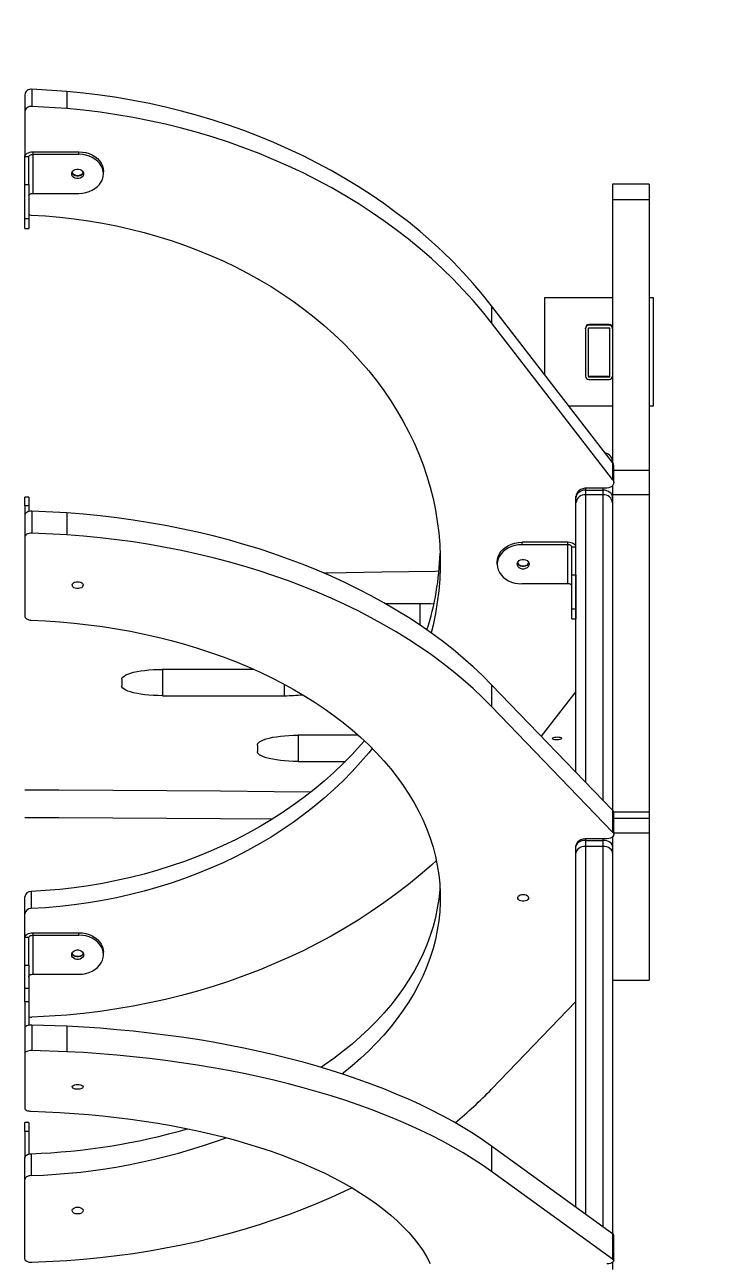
# Model space of a CAD drawing. Header units: millimetres. Extents: x -6006 to 5875, y -6399 to 6717.
# Drawn here: x -1029 to -510, y 1773 to 2685 of the extents above; entities that cross this region are included whole.
import ezdxf

# ---------------------------------------------------------------- set-up
doc = ezdxf.new("R2010")
doc.units = ezdxf.units.MM
for name, color, linetype in [('DIKOM_ОБЪЕКТ', 7, 'Continuous'), ('DIKOM_РАЗМЕР_ЗОНА', 7, 'Continuous'), ('DIKOM_РАЗМЕР_ОБЪЕКТА', 7, 'Continuous')]:
    doc.layers.add(name, color=color, linetype=linetype)
doc.styles.add('style1', font='arial.ttf', dxfattribs={"width": 0.8})
doc.dimstyles.new('1-50', dxfattribs={"dimtxt": 300, "dimasz": 200, "dimexe": 100, "dimexo": 0, "dimgap": 100, "dimtad": 0, "dimdec": 0, "dimtxsty": 'style1', "dimcen": 0, "dimclrd": 7, "dimclre": 7, "dimadec": 1, "dimazin": 2, "dimtfac": 1, "dimtdec": 0, "dimtmove": 1, "dimatfit": 3, "dimfxl": 0, "dimlwd": 25, "dimlwe": 18, "dimarcsym": 0})

# ---------------------------------------------------------------- blocks, each defined once
blk = doc.blocks.new('*D15')
at = {"layer": 'Defpoints', "color": 0, "transparency": 16777216}
for p in [(-4354.46, 4593.05), (3409.28, 4593.05), (-1328.61, -3571.89)]:
    blk.add_point(p, dxfattribs=at)
at = {"layer": 'DIKOM_РАЗМЕР_ОБЪЕКТА', "color": 7, "lineweight": 18, "transparency": 16777216}
for p, q in [((3409.28, 4593.05), (-4454.46, 4593.05)), ((-1328.61, -3571.89), (-4454.46, -3571.89))]:
    blk.add_line(p, q, dxfattribs=at)
at = {"layer": 'DIKOM_РАЗМЕР_ОБЪЕКТА', "color": 7, "lineweight": 25, "transparency": 16777216}
for p, q in [((-4354.46, 4393.05), (-4354.46, 968.7)), ((-4354.46, -3371.89), (-4354.46, 52.46))]:
    blk.add_line(p, q, dxfattribs=at)
at = {"layer": 'DIKOM_РАЗМЕР_ОБЪЕКТА', "color": 7, "transparency": 16777216}
for points in [[(-4387.8, 4393.05), (-4321.13, 4393.05), (-4354.46, 4593.05)], [(-4387.8, -3371.89), (-4321.13, -3371.89), (-4354.46, -3571.89)]]:
    blk.add_solid(points, dxfattribs=at)
at = {"layer": 'DIKOM_РАЗМЕР_ОБЪЕКТА', "color": 0, "transparency": 16777216, "insert": (-4354.46, 510.58), "char_height": 300, "attachment_point": 5, "rotation": 90, "style": 'style1'}
blk.add_mtext('8150', dxfattribs=at)
blk = doc.blocks.new('*D16')
at = {"layer": 'Defpoints', "color": 0, "transparency": 16777216}
for p in [(3934.59, 4272.92), (-3710.11, -290.96), (3934.59, -4791.62)]:
    blk.add_point(p, dxfattribs=at)
at = {"layer": 'DIKOM_РАЗМЕР_ОБЪЕКТА', "color": 7, "lineweight": 18, "transparency": 16777216}
for p, q in [((3934.59, 4272.92), (3934.59, -4891.62)), ((-3710.11, -290.96), (-3710.11, -4891.62))]:
    blk.add_line(p, q, dxfattribs=at)
at = {"layer": 'DIKOM_РАЗМЕР_ОБЪЕКТА', "color": 7, "lineweight": 25, "transparency": 16777216}
for p, q in [((-3510.11, -4791.62), (-1432.64, -4791.62)), ((3734.59, -4791.62), (-518.7, -4791.62))]:
    blk.add_line(p, q, dxfattribs=at)
at = {"layer": 'DIKOM_РАЗМЕР_ОБЪЕКТА', "color": 7, "transparency": 16777216}
for points in [[(-3510.11, -4758.29), (-3510.11, -4824.96), (-3710.11, -4791.62)], [(3734.59, -4758.29), (3734.59, -4824.96), (3934.59, -4791.62)]]:
    blk.add_solid(points, dxfattribs=at)
at = {"layer": 'DIKOM_РАЗМЕР_ОБЪЕКТА', "color": 0, "transparency": 16777216, "insert": (-975.67, -4791.62), "char_height": 300, "attachment_point": 5, "style": 'style1'}
blk.add_mtext('7650', dxfattribs=at)
blk = doc.blocks.new('*D14')
at = {"layer": 'Defpoints', "color": 0, "transparency": 16777216}
for p in [(3463.26, 6716.57), (-5809.49, -5571.89), (-1350.38, -5571.89)]:
    blk.add_point(p, dxfattribs=at)
at = {"layer": 'DIKOM_РАЗМЕР_ЗОНА', "color": 7, "lineweight": 18, "transparency": 16777216}
for p, q in [((3463.26, 6716.57), (-5909.49, 6716.57)), ((-1350.38, -5571.89), (-5909.49, -5571.89))]:
    blk.add_line(p, q, dxfattribs=at)
at = {"layer": 'DIKOM_РАЗМЕР_ЗОНА', "color": 7, "lineweight": 25, "transparency": 16777216}
for p, q in [((-5809.49, 6516.57), (-5809.49, 1149.14)), ((-5809.49, -5371.89), (-5809.49, 69.36))]:
    blk.add_line(p, q, dxfattribs=at)
at = {"layer": 'DIKOM_РАЗМЕР_ЗОНА', "color": 7, "transparency": 16777216}
for points in [[(-5842.83, 6516.57), (-5776.16, 6516.57), (-5809.49, 6716.57)], [(-5842.83, -5371.89), (-5776.16, -5371.89), (-5809.49, -5571.89)]]:
    blk.add_solid(points, dxfattribs=at)
at = {"layer": 'DIKOM_РАЗМЕР_ЗОНА', "color": 0, "transparency": 16777216, "insert": (-5809.49, 609.25), "char_height": 300, "attachment_point": 5, "rotation": 90, "style": 'style1'}
blk.add_mtext('12300', dxfattribs=at)
blk = doc.blocks.new('*D13')
at = {"layer": 'Defpoints', "color": 0, "transparency": 16777216}
for p in [(5874.9, 4901.57), (-5210.11, -1293.83), (5874.9, -6202.3)]:
    blk.add_point(p, dxfattribs=at)
at = {"layer": 'DIKOM_РАЗМЕР_ЗОНА', "color": 7, "lineweight": 18, "transparency": 16777216}
for p, q in [((5874.9, 4901.57), (5874.9, -6302.3)), ((-5210.11, -1293.83), (-5210.11, -6302.3))]:
    blk.add_line(p, q, dxfattribs=at)
at = {"layer": 'DIKOM_РАЗМЕР_ЗОНА', "color": 7, "lineweight": 25, "transparency": 16777216}
for p, q in [((-5010.11, -6202.3), (160.46, -6202.3)), ((5674.9, -6202.3), (1240.24, -6202.3))]:
    blk.add_line(p, q, dxfattribs=at)
at = {"layer": 'DIKOM_РАЗМЕР_ЗОНА', "color": 7, "transparency": 16777216}
for points in [[(-5010.11, -6168.97), (-5010.11, -6235.64), (-5210.11, -6202.3)], [(5674.9, -6168.97), (5674.9, -6235.64), (5874.9, -6202.3)]]:
    blk.add_solid(points, dxfattribs=at)
at = {"layer": 'DIKOM_РАЗМЕР_ЗОНА', "color": 0, "transparency": 16777216, "insert": (700.35, -6202.3), "char_height": 300, "attachment_point": 5, "style": 'style1'}
blk.add_mtext('11100', dxfattribs=at)

msp = doc.modelspace()

# ---------------------------------------------------------------- linework, layer by layer
at = {"layer": 'DIKOM_ОБЪЕКТ', "color": 7, "linetype": 'Continuous', "lineweight": 15}
for p, q in [((-1028.85, 2633.74), (-1028.85, 2621.14)), ((-1023.62, 2637.74), (-1023.62, 2625.13)), ((-997.7, 2636.17), (-1023.62, 2637.74)), ((-997.7, 2636.17), (-997.7, 2623.57)), ((-1028.85, 2621.14), (-1028.85, 2588.04)), ((-997.7, 2623.57), (-1023.62, 2625.13)), ((-1025.85, 2588.04), (-1028.85, 2588.04)), ((-1028.85, 2567.64), (-1028.85, 2588.04)), ((-1025.85, 2567.64), (-1025.85, 2588.04)), ((-1022.85, 2591.64), (-1022.85, 2589.84)), ((-1022.85, 2591.64), (-988.85, 2591.64)), ((-1022.85, 2589.84), (-1022.85, 2561.04)), ((-1022.85, 2589.84), (-988.85, 2589.84)), ((-988.85, 2589.84), (-988.85, 2591.64)), ((-970.85, 2575.44), (-970.85, 2577.24)), ((-1028.85, 2567.64), (-1025.85, 2567.64)), ((-1028.85, 2542.44), (-1028.85, 2567.64)), ((-1025.85, 2567.64), (-1025.85, 2542.44)), ((-568.37, 2567.76), (-595.37, 2567.76)), ((-595.37, 2567.76), (-595.37, 2556.28)), ((-568.37, 2567.76), (-568.37, 2556.28)), ((-1022.85, 2561.04), (-988.85, 2561.04)), ((-568.37, 2556.28), (-595.37, 2556.28)), ((-595.37, 2556.28), (-595.37, 2362.64)), ((-568.37, 2556.28), (-568.37, 2356.69)), ((-1028.85, 2542.44), (-1025.85, 2542.44)), ((-1028.85, 2535.24), (-1028.85, 2542.44)), ((-1025.85, 2542.44), (-1025.85, 2535.24)), ((-1028.85, 2535.24), (-1025.85, 2535.24)), ((-645.37, 2484.31), (-595.37, 2484.31)), ((-645.37, 2427.34), (-645.37, 2484.31)), ((-645.37, 2484.31), (-595.37, 2484.31)), ((-645.37, 2484.31), (-645.37, 2484.31)), ((-568.37, 2484.31), (-565.37, 2484.31)), ((-568.37, 2484.31), (-565.37, 2484.31)), ((-565.37, 2484.31), (-565.37, 2404.31)), ((-565.37, 2484.31), (-565.37, 2484.31)), ((-684.62, 2478.14), (-684.62, 2465.54)), ((-595.38, 2362.66), (-684.62, 2478.14)), ((-595.38, 2350.06), (-684.62, 2465.54)), ((-615.37, 2461.31), (-615.37, 2461.81)), ((-615.37, 2461.31), (-615.37, 2426.31)), ((-613.37, 2461.31), (-613.37, 2426.31)), ((-612.87, 2463.81), (-612.87, 2464.31)), ((-597.87, 2464.31), (-612.87, 2464.31)), ((-597.87, 2463.81), (-612.87, 2463.81)), ((-597.87, 2461.81), (-612.87, 2461.81)), ((-597.87, 2463.81), (-597.87, 2464.31)), ((-597.37, 2426.31), (-597.37, 2461.31)), ((-612.87, 2425.81), (-612.87, 2426.31)), ((-612.87, 2426.31), (-597.87, 2426.31)), ((-612.87, 2425.81), (-597.87, 2425.81)), ((-612.87, 2423.81), (-597.87, 2423.81)), ((-597.87, 2425.81), (-597.87, 2426.31)), ((-595.37, 2404.31), (-627.57, 2404.31)), ((-565.37, 2404.31), (-568.37, 2404.31)), ((-595.38, 2362.66), (-595.38, 2350.06)), ((-594.58, 2347.88), (-594.58, 2360.48)), ((-568.37, 2356.69), (-594.58, 2356.69)), ((-568.37, 2356.69), (-568.37, 2338.92)), ((-1025.85, 2337.12), (-1028.85, 2337.12)), ((-1028.85, 2330.66), (-1028.85, 2337.12)), ((-1025.85, 2337.12), (-1025.85, 2330.66)), ((-622.37, 2336.7), (-622.37, 2337.56)), ((-622.37, 2300.29), (-622.37, 2337.49)), ((-615.37, 2343.83), (-615.37, 2342.3)), ((-615.37, 2342.3), (-615.37, 2338.92)), ((-615.37, 2342.3), (-602.37, 2342.3)), ((-602.37, 2338.92), (-615.37, 2338.92)), ((-615.37, 2338.92), (-615.37, 2127.17)), ((-599.58, 2343.88), (-614.37, 2343.88)), ((-602.37, 2342.3), (-602.37, 2343.88)), ((-602.37, 2338.92), (-602.37, 2342.3)), ((-602.37, 2113.7), (-602.37, 2338.92)), ((-595.37, 2345.73), (-595.37, 2338.92)), ((-568.37, 2338.92), (-595.37, 2338.92)), ((-595.37, 2338.92), (-595.37, 2106.44)), ((-568.37, 2338.92), (-568.37, 2104.89)), ((-1025.85, 2330.66), (-1028.85, 2330.66)), ((-1028.85, 2330.66), (-1028.85, 2323.57)), ((-1025.85, 2330.66), (-1025.85, 2326.51)), ((-622.37, 2333.03), (-622.37, 2336.7)), ((-622.37, 2134.42), (-622.37, 2333.03)), ((-1028.85, 2323.57), (-1028.85, 2307.45)), ((-1023.62, 2326.77), (-1023.62, 2310.65)), ((-997.7, 2325.52), (-1023.62, 2326.77)), ((-997.7, 2325.52), (-997.7, 2309.39)), ((-997.7, 2309.39), (-1023.62, 2310.65)), ((-1028.85, 2307.45), (-1028.85, 2249.71)), ((-662.37, 2303.89), (-662.37, 2302.09)), ((-628.37, 2303.89), (-662.37, 2303.89)), ((-628.37, 2302.09), (-662.37, 2302.09)), ((-628.37, 2302.09), (-628.37, 2303.89)), ((-628.37, 2273.29), (-628.37, 2302.09)), ((-622.37, 2300.29), (-625.37, 2300.29)), ((-625.37, 2279.88), (-625.37, 2300.29)), ((-622.37, 2279.88), (-622.37, 2300.29)), ((-680.37, 2287.69), (-680.37, 2289.49)), ((-628.37, 2273.29), (-662.37, 2273.29)), ((-625.37, 2254.68), (-625.37, 2279.88)), ((-625.37, 2279.88), (-622.37, 2279.88)), ((-622.37, 2279.88), (-622.37, 2254.68)), ((-737.32, 2258.65), (-762.88, 2258.65)), ((-737.32, 2242.78), (-737.32, 2258.65)), ((-622.37, 2254.68), (-625.37, 2254.68)), ((-625.37, 2247.48), (-625.37, 2254.68)), ((-622.37, 2254.68), (-622.37, 2247.48)), ((-625.37, 2247.48), (-622.37, 2247.48)), ((-622.37, 2241.49), (-622.37, 2247.48)), ((-859.87, 2210.19), (-927.32, 2210.19)), ((-927.32, 2210.19), (-927.32, 2190.81)), ((-957.32, 2202.92), (-957.32, 2198.08)), ((-927.32, 2190.81), (-837.32, 2190.81)), ((-837.32, 2190.81), (-837.32, 2199.18)), ((-684.62, 2198.95), (-684.62, 2182.83)), ((-595.38, 2106.46), (-684.62, 2198.95)), ((-622.37, 2194), (-647.93, 2160.92)), ((-595.38, 2090.34), (-684.62, 2182.83)), ((-857.32, 2154.47), (-857.32, 2149.62)), ((-782.9, 2161.73), (-827.32, 2161.73)), ((-827.32, 2161.73), (-827.32, 2142.35)), ((-827.32, 2142.35), (-792.41, 2142.35)), ((-595.38, 2106.46), (-595.38, 2090.34)), ((-568.37, 2104.89), (-594.58, 2104.89)), ((-594.58, 2088.59), (-594.58, 2104.71)), ((-568.37, 2100.21), (-594.58, 2100.21)), ((-568.37, 2104.89), (-568.37, 2100.21)), ((-568.37, 2100.21), (-568.37, 2089.55)), ((-615.37, 2085.35), (-615.37, 2084.13)), ((-615.37, 2084.13), (-615.37, 2079.72)), ((-615.37, 2084.13), (-602.37, 2084.13)), ((-599.58, 2085.39), (-614.37, 2085.39)), ((-602.37, 2084.13), (-602.37, 2085.39)), ((-602.37, 2079.72), (-602.37, 2084.13)), ((-595.37, 2086.86), (-595.37, 1981.27)), ((-568.37, 2089.55), (-594.58, 2089.55)), ((-568.37, 2089.55), (-568.37, 1981.27)), ((-622.37, 2079.64), (-622.37, 2080.32)), ((-622.37, 2003.38), (-622.37, 2080.26)), ((-622.37, 2074.85), (-622.37, 2079.64)), ((-622.37, 1813.82), (-622.37, 2074.85)), ((-602.37, 2079.72), (-615.37, 2079.72)), ((-615.37, 2079.72), (-615.37, 1808.76)), ((-602.37, 1799.36), (-602.37, 2079.72)), ((-595.37, 2074.85), (-595.37, 1794.29)), ((-1024.13, 2046.52), (-1024.13, 2033.92)), ((-1028.85, 2029.93), (-1028.85, 2042.53)), ((-1028.85, 2012.53), (-1028.85, 2029.93)), ((-1025.85, 2012.53), (-1028.85, 2012.53)), ((-1028.85, 1992.13), (-1028.85, 2012.53)), ((-1025.85, 1992.13), (-1025.85, 2012.53)), ((-1022.85, 2016.13), (-1022.85, 2014.33)), ((-1022.85, 2016.13), (-988.85, 2016.13)), ((-1022.85, 2014.33), (-1022.85, 1985.53)), ((-1022.85, 2014.33), (-988.85, 2014.33)), ((-988.85, 2014.33), (-988.85, 2016.13)), ((-970.85, 1999.93), (-970.85, 2001.73)), ((-1028.85, 1992.13), (-1025.85, 1992.13)), ((-1028.85, 1975.08), (-1028.85, 1992.13)), ((-1025.85, 1992.13), (-1025.85, 1975.08)), ((-1022.85, 1985.53), (-988.85, 1985.53)), ((-595.37, 1981.27), (-568.37, 1981.27)), ((-1025.85, 1975.08), (-1028.85, 1975.08)), ((-1028.85, 1965.13), (-1028.85, 1975.08)), ((-1025.85, 1975.08), (-1025.85, 1965.13)), ((-1025.85, 1965.13), (-1028.85, 1965.13)), ((-1028.85, 1965.13), (-1028.85, 1945.84)), ((-1025.85, 1965.13), (-1025.85, 1947.89)), ((-622.37, 1965.34), (-684.62, 1900.81)), ((-997.7, 1955.41), (-1023.62, 1953.84)), ((-1028.85, 1945.84), (-1028.85, 1927.06)), ((-1023.62, 1948.07), (-1023.62, 1929.29)), ((-997.7, 1947.2), (-1023.62, 1948.07)), ((-997.7, 1947.2), (-997.7, 1928.41)), ((-1028.85, 1927.06), (-1028.85, 1886.76)), ((-997.7, 1928.41), (-1023.62, 1929.29)), ((-1025.85, 1876.19), (-1028.85, 1876.19)), ((-1028.85, 1869.72), (-1028.85, 1876.19)), ((-1025.85, 1876.19), (-1025.85, 1869.72)), ((-1025.85, 1869.72), (-1028.85, 1869.72)), ((-1028.85, 1869.72), (-1028.85, 1850.06)), ((-1025.85, 1869.72), (-1025.85, 1852.99)), ((-1024.13, 1853.25), (-1024.13, 1837.13)), ((-684.62, 1858.86), (-684.62, 1840.08)), ((-595.38, 1794.31), (-684.62, 1858.86)), ((-1028.85, 1833.93), (-1028.85, 1850.06)), ((-595.38, 1775.52), (-684.62, 1840.08)), ((-1028.85, 1776.19), (-1028.85, 1833.93)), ((-622.37, 1814.22), (-622.92, 1814.22)), ((-622.37, 1814.22), (-622.37, 1813.82)), ((-595.38, 1794.31), (-595.38, 1775.52)), ((-594.58, 1774.3), (-594.58, 1793.09)), ((-997.7, 1774.25), (-1023.62, 1772.99)), ((-595.37, 1773.1), (-595.37, 1768))]:
    msp.add_line(p, q, dxfattribs=at)
at = {"layer": 'DIKOM_ОБЪЕКТ', "color": 7, "linetype": 'Continuous', "lineweight": 15, "flags": 128}
for points in [[(-684.62, 2478.14), (-691.28, 2486.48), (-698.24, 2494.65), (-705.49, 2502.66), (-713.04, 2510.49), (-720.86, 2518.14), (-728.97, 2525.61), (-737.34, 2532.88), (-745.98, 2539.96), (-754.87, 2546.83), (-764.01, 2553.48), (-773.39, 2559.93), (-783, 2566.14), (-792.84, 2572.13), (-802.89, 2577.89), (-813.14, 2583.41), (-823.6, 2588.69), (-834.24, 2593.72), (-845.06, 2598.5), (-856.06, 2603.02), (-867.21, 2607.28), (-878.52, 2611.28), (-889.96, 2615.01), (-901.54, 2618.48), (-913.24, 2621.67), (-925.05, 2624.58), (-936.97, 2627.22), (-948.97, 2629.58), (-961.06, 2631.65), (-973.21, 2633.44), (-985.43, 2634.95), (-997.7, 2636.17)], [(-684.62, 2465.54), (-691.28, 2473.87), (-698.24, 2482.05), (-705.49, 2490.06), (-713.04, 2497.89), (-720.86, 2505.54), (-728.97, 2513.01), (-737.34, 2520.28), (-745.98, 2527.36), (-754.87, 2534.23), (-764.01, 2540.88), (-773.39, 2547.32), (-783, 2553.54), (-792.84, 2559.53), (-802.89, 2565.29), (-813.14, 2570.81), (-823.6, 2576.09), (-834.24, 2581.12), (-845.06, 2585.89), (-856.06, 2590.42), (-867.21, 2594.68), (-878.52, 2598.68), (-889.96, 2602.41), (-901.54, 2605.88), (-913.24, 2609.07), (-925.05, 2611.98), (-936.97, 2614.62), (-948.97, 2616.98), (-961.06, 2619.05), (-973.21, 2620.84), (-985.43, 2622.35), (-997.7, 2623.57)], [(-1028.85, 2588.04), (-1028.73, 2588.74), (-1028.39, 2589.42), (-1027.83, 2590.04), (-1027.09, 2590.58), (-1026.18, 2591.03), (-1025.14, 2591.37), (-1024.02, 2591.57), (-1022.85, 2591.64)], [(-1025.85, 2588.04), (-1025.79, 2588.39), (-1025.62, 2588.73), (-1025.34, 2589.04), (-1024.97, 2589.31), (-1024.51, 2589.54), (-1023.99, 2589.7), (-1023.43, 2589.8), (-1022.85, 2589.84)], [(-988.85, 2591.64), (-986.28, 2591.49), (-983.77, 2591.06), (-981.37, 2590.34), (-979.11, 2589.35), (-977.06, 2588.12), (-975.24, 2586.67), (-973.7, 2585.02), (-972.47, 2583.22), (-971.57, 2581.3), (-971.03, 2579.29), (-970.85, 2577.24)], [(-970.85, 2575.44), (-971.03, 2577.49), (-971.57, 2579.5), (-972.47, 2581.42), (-973.7, 2583.22), (-975.24, 2584.87), (-977.06, 2586.32), (-979.11, 2587.55), (-981.37, 2588.54), (-983.77, 2589.26), (-986.28, 2589.69), (-988.85, 2589.84)], [(-994.25, 2575.44), (-994.07, 2576.43), (-993.55, 2577.34), (-992.73, 2578.1), (-991.67, 2578.64), (-990.47, 2578.92), (-989.22, 2578.92), (-988.02, 2578.64), (-986.96, 2578.1), (-986.14, 2577.34), (-985.62, 2576.43), (-985.45, 2575.44), (-985.62, 2574.45), (-986.14, 2573.54), (-986.96, 2572.78), (-988.02, 2572.24), (-989.22, 2571.96), (-990.47, 2571.96), (-991.67, 2572.24), (-992.73, 2572.78), (-993.55, 2573.54), (-994.07, 2574.45), (-994.25, 2575.44)], [(-985.59, 2576.34), (-985.62, 2576.25), (-986.14, 2575.34), (-986.96, 2574.58), (-988.02, 2574.04), (-989.22, 2573.76), (-990.47, 2573.76), (-991.67, 2574.04), (-992.73, 2574.58), (-993.55, 2575.34), (-994.07, 2576.25), (-994.1, 2576.34)], [(-985.86, 2576.94), (-985.95, 2576.53), (-986.38, 2575.64), (-987.12, 2574.89), (-988.11, 2574.36), (-989.25, 2574.08), (-990.44, 2574.08), (-991.58, 2574.36), (-992.57, 2574.89), (-993.31, 2575.64), (-993.74, 2576.53), (-993.83, 2576.94)], [(-988.85, 2561.04), (-986.28, 2561.19), (-983.77, 2561.62), (-981.37, 2562.34), (-979.11, 2563.33), (-977.06, 2564.56), (-975.24, 2566.01), (-973.7, 2567.66), (-972.47, 2569.46), (-971.57, 2571.38), (-971.03, 2573.39), (-970.85, 2575.44)], [(-1025.85, 2559.24), (-1025.79, 2559.59), (-1025.62, 2559.93), (-1025.34, 2560.24), (-1024.97, 2560.51), (-1024.51, 2560.74), (-1023.99, 2560.9), (-1023.43, 2561.01), (-1022.85, 2561.04)], [(-1025.85, 2545.38), (-1025.07, 2545.17), (-1024.13, 2545.05)], [(-1024.13, 2545.05), (-1013.52, 2544.42), (-1002.93, 2543.51), (-992.4, 2542.32), (-981.91, 2540.85), (-971.5, 2539.1), (-961.16, 2537.07), (-950.91, 2534.77), (-940.76, 2532.2), (-930.73, 2529.36), (-920.82, 2526.26), (-911.04, 2522.89), (-901.41, 2519.26), (-891.94, 2515.38), (-882.63, 2511.25), (-873.5, 2506.88), (-864.55, 2502.26), (-855.81, 2497.41), (-847.26, 2492.33), (-838.94, 2487.03), (-830.84, 2481.5), (-822.97, 2475.77), (-815.35, 2469.82), (-807.98, 2463.68), (-800.87, 2457.35), (-794.02, 2450.83), (-787.45, 2444.13), (-781.16, 2437.26), (-775.17, 2430.22), (-769.46, 2423.04), (-764.06, 2415.7), (-758.97, 2408.22), (-754.19, 2400.61), (-749.73, 2392.88), (-745.59, 2385.04), (-741.78, 2377.09), (-738.31, 2369.04), (-735.17, 2360.9), (-732.37, 2352.69), (-729.91, 2344.4), (-727.8, 2336.06), (-726.04, 2327.66), (-724.63, 2319.22), (-723.57, 2310.75), (-722.86, 2302.25), (-722.51, 2293.74), (-722.51, 2285.23), (-722.86, 2276.72), (-723.57, 2268.22), (-724.63, 2259.75), (-726.04, 2251.31), (-727.8, 2242.92), (-729.22, 2237.15)], [(-595.38, 2350.06), (-594.81, 2349.1), (-594.58, 2348.04), (-594.71, 2346.98), (-595.18, 2345.98), (-595.97, 2345.11), (-597.02, 2344.45), (-598.25, 2344.03), (-599.58, 2343.88)], [(-614.37, 2343.88), (-615.93, 2343.76), (-617.43, 2343.4), (-618.81, 2342.81), (-620.02, 2342.01), (-621.02, 2341.04), (-621.76, 2339.93), (-622.21, 2338.73), (-622.37, 2337.49)], [(-615.37, 2342.3), (-616.73, 2342.19), (-618.04, 2341.87), (-619.25, 2341.36), (-620.31, 2340.66), (-621.19, 2339.81), (-621.83, 2338.84), (-622.23, 2337.79), (-622.37, 2336.7)], [(-595.37, 2336.7), (-595.5, 2337.79), (-595.9, 2338.84), (-596.54, 2339.81), (-597.42, 2340.66), (-598.48, 2341.36), (-599.69, 2341.87), (-601, 2342.19), (-602.37, 2342.3)], [(-1023.62, 2326.77), (-1024.63, 2326.74), (-1025.6, 2326.57), (-1026.51, 2326.28), (-1027.3, 2325.89), (-1027.96, 2325.4), (-1028.44, 2324.83), (-1028.74, 2324.21), (-1028.85, 2323.57)], [(-684.62, 2198.95), (-691.28, 2205.62), (-698.24, 2212.17), (-705.49, 2218.58), (-713.04, 2224.86), (-720.86, 2230.99), (-728.97, 2236.97), (-737.34, 2242.79), (-745.98, 2248.46), (-754.87, 2253.96), (-764.01, 2259.29), (-773.39, 2264.45), (-783, 2269.43), (-792.84, 2274.23), (-802.89, 2278.84), (-813.14, 2283.26), (-823.6, 2287.49), (-834.24, 2291.52), (-845.06, 2295.34), (-856.06, 2298.97), (-867.21, 2302.38), (-878.52, 2305.58), (-889.96, 2308.57), (-901.54, 2311.35), (-913.24, 2313.9), (-925.05, 2316.24), (-936.97, 2318.35), (-948.97, 2320.24), (-961.06, 2321.9), (-973.21, 2323.34), (-985.43, 2324.54), (-997.7, 2325.52)], [(-1023.62, 2310.65), (-1024.63, 2310.61), (-1025.6, 2310.45), (-1026.51, 2310.16), (-1027.3, 2309.76), (-1027.96, 2309.27), (-1028.44, 2308.71), (-1028.74, 2308.09), (-1028.85, 2307.45)], [(-684.62, 2182.83), (-691.28, 2189.5), (-698.24, 2196.05), (-705.49, 2202.46), (-713.04, 2208.73), (-720.86, 2214.86), (-728.97, 2220.84), (-737.34, 2226.67), (-745.98, 2232.34), (-754.87, 2237.84), (-764.01, 2243.17), (-773.39, 2248.33), (-783, 2253.31), (-792.84, 2258.11), (-802.89, 2262.72), (-813.14, 2267.14), (-823.6, 2271.36), (-834.24, 2275.39), (-845.06, 2279.22), (-856.06, 2282.84), (-867.21, 2286.26), (-878.52, 2289.46), (-889.96, 2292.45), (-901.54, 2295.22), (-913.24, 2297.78), (-925.05, 2300.12), (-936.97, 2302.23), (-948.97, 2304.12), (-961.06, 2305.78), (-973.21, 2307.21), (-985.43, 2308.42), (-997.7, 2309.39)], [(-680.37, 2289.49), (-680.18, 2291.54), (-679.64, 2293.54), (-678.74, 2295.47), (-677.51, 2297.27), (-675.97, 2298.92), (-674.15, 2300.37), (-672.1, 2301.6), (-669.84, 2302.59), (-667.44, 2303.3), (-664.93, 2303.74), (-662.37, 2303.89)], [(-662.37, 2302.09), (-664.93, 2301.94), (-667.44, 2301.5), (-669.84, 2300.78), (-672.1, 2299.8), (-674.15, 2298.57), (-675.97, 2297.12), (-677.51, 2295.47), (-678.74, 2293.67), (-679.64, 2291.74), (-680.18, 2289.74), (-680.37, 2287.69)], [(-622.37, 2300.29), (-622.48, 2300.99), (-622.82, 2301.66), (-623.38, 2302.29), (-624.12, 2302.83), (-625.03, 2303.28), (-626.07, 2303.61), (-627.2, 2303.82), (-628.37, 2303.89)], [(-625.37, 2300.29), (-625.42, 2300.64), (-625.59, 2300.97), (-625.87, 2301.29), (-626.24, 2301.56), (-626.7, 2301.78), (-627.22, 2301.95), (-627.78, 2302.05), (-628.37, 2302.09)], [(-656.97, 2287.69), (-657.14, 2286.7), (-657.66, 2285.78), (-658.48, 2285.03), (-659.54, 2284.49), (-660.74, 2284.2), (-661.99, 2284.2), (-663.19, 2284.49), (-664.25, 2285.03), (-665.07, 2285.78), (-665.59, 2286.7), (-665.77, 2287.69), (-665.59, 2288.68), (-665.07, 2289.59), (-664.25, 2290.35), (-663.19, 2290.89), (-661.99, 2291.17), (-660.74, 2291.17), (-659.54, 2290.89), (-658.48, 2290.35), (-657.66, 2289.59), (-657.14, 2288.68), (-656.97, 2287.69)], [(-723.4, 2282.5), (-725.92, 2282.46), (-765.53, 2281.77), (-805.17, 2281.18), (-808.15, 2281.14)], [(-680.37, 2287.69), (-680.18, 2285.64), (-679.64, 2283.63), (-678.74, 2281.71), (-677.51, 2279.9), (-675.97, 2278.26), (-674.15, 2276.8), (-672.1, 2275.57), (-669.84, 2274.59), (-667.44, 2273.87), (-664.93, 2273.43), (-662.37, 2273.29)], [(-657.11, 2288.59), (-657.14, 2288.5), (-657.66, 2287.58), (-658.48, 2286.83), (-659.54, 2286.29), (-660.74, 2286), (-661.99, 2286), (-663.19, 2286.29), (-664.25, 2286.83), (-665.07, 2287.58), (-665.59, 2288.5), (-665.62, 2288.59)], [(-657.38, 2289.18), (-657.47, 2288.77), (-657.9, 2287.89), (-658.65, 2287.14), (-659.63, 2286.6), (-660.77, 2286.32), (-661.96, 2286.32), (-663.1, 2286.6), (-664.09, 2287.14), (-664.83, 2287.89), (-665.27, 2288.77), (-665.35, 2289.18)], [(-989.85, 2274.85), (-988.67, 2274.74), (-987.59, 2274.41), (-986.72, 2273.89), (-986.12, 2273.23), (-985.86, 2272.48), (-985.95, 2271.72), (-986.38, 2271.01), (-987.12, 2270.41), (-988.11, 2269.98), (-989.25, 2269.75), (-990.44, 2269.75), (-991.58, 2269.98), (-992.57, 2270.41), (-993.31, 2271.01), (-993.74, 2271.72), (-993.83, 2272.48), (-993.57, 2273.23), (-992.97, 2273.89), (-992.1, 2274.41), (-991.02, 2274.74), (-989.85, 2274.85)], [(-625.37, 2271.49), (-625.42, 2271.84), (-625.59, 2272.18), (-625.87, 2272.49), (-626.24, 2272.76), (-626.7, 2272.98), (-627.22, 2273.15), (-627.78, 2273.25), (-628.37, 2273.29)], [(-1028.85, 2249.71), (-1028.76, 2249.11), (-1028.49, 2248.52), (-1028.06, 2247.99), (-1027.48, 2247.51), (-1026.77, 2247.11), (-1025.96, 2246.8), (-1025.07, 2246.6), (-1024.13, 2246.51)], [(-1024.13, 2246.51), (-1013.52, 2246.01), (-1002.93, 2245.28), (-992.4, 2244.32), (-981.91, 2243.14), (-971.5, 2241.74), (-961.16, 2240.12), (-950.91, 2238.28), (-940.76, 2236.22), (-930.73, 2233.94), (-920.82, 2231.45), (-911.04, 2228.76), (-901.41, 2225.85), (-891.94, 2222.75), (-882.63, 2219.44), (-873.5, 2215.94), (-864.55, 2212.24), (-855.81, 2208.35), (-847.26, 2204.28), (-838.94, 2200.03), (-830.84, 2195.61), (-822.97, 2191.02), (-815.35, 2186.26), (-807.98, 2181.34), (-800.87, 2176.26), (-794.02, 2171.04), (-787.45, 2165.68), (-781.16, 2160.17), (-775.17, 2154.54), (-769.46, 2148.78), (-764.06, 2142.91), (-758.97, 2136.92), (-754.19, 2130.82), (-749.73, 2124.63), (-745.59, 2118.35), (-741.78, 2111.98), (-738.31, 2105.54), (-735.17, 2099.02), (-732.37, 2092.44), (-729.91, 2085.8), (-727.8, 2079.12), (-726.04, 2072.39), (-724.63, 2065.64), (-723.57, 2058.85), (-722.86, 2052.05), (-722.51, 2045.23), (-722.51, 2038.41), (-722.86, 2031.59), (-723.57, 2024.79), (-724.63, 2018), (-726.04, 2011.25), (-727.8, 2004.52), (-729.91, 1997.84), (-732.37, 1991.2), (-735.17, 1984.62), (-738.31, 1978.1), (-741.78, 1971.66), (-745.59, 1965.29), (-749.73, 1959.01), (-754.19, 1952.82), (-758.97, 1946.72), (-764.06, 1940.73), (-769.46, 1934.86), (-775.17, 1929.1), (-781.16, 1923.47), (-787.45, 1917.96), (-794.02, 1912.6), (-794.75, 1912.03)], [(-957.32, 2202.92), (-957.14, 2203.74), (-956.57, 2204.54), (-955.64, 2205.32), (-954.35, 2206.08), (-952.73, 2206.79), (-950.78, 2207.45), (-948.54, 2208.06), (-946.03, 2208.61), (-943.29, 2209.08), (-940.34, 2209.47), (-937.23, 2209.78), (-934, 2210.01), (-930.68, 2210.15), (-927.32, 2210.19)], [(-927.32, 2190.81), (-930.68, 2190.85), (-934, 2190.99), (-937.23, 2191.22), (-940.34, 2191.53), (-943.29, 2191.92), (-946.03, 2192.39), (-948.54, 2192.94), (-950.78, 2193.55), (-952.73, 2194.21), (-954.35, 2194.92), (-955.64, 2195.68), (-956.57, 2196.46), (-957.14, 2197.26), (-957.32, 2198.08)], [(-778.34, 2157.57), (-781.16, 2154.32), (-787.45, 2147.45), (-794.02, 2140.75), (-800.87, 2134.23), (-807.98, 2127.89), (-815.35, 2121.75), (-822.97, 2115.81), (-830.84, 2110.07), (-838.94, 2104.55), (-847.26, 2099.24), (-855.81, 2094.16), (-864.55, 2089.31), (-873.5, 2084.7), (-882.63, 2080.32), (-891.94, 2076.19), (-901.41, 2072.31), (-911.04, 2068.69), (-920.82, 2065.32), (-930.73, 2062.21), (-940.76, 2059.37), (-950.91, 2056.8), (-961.16, 2054.5), (-971.5, 2052.48), (-981.91, 2050.73), (-992.4, 2049.25), (-1002.93, 2048.06), (-1013.52, 2047.15), (-1024.13, 2046.52)], [(-857.32, 2154.47), (-857.14, 2155.28), (-856.57, 2156.08), (-855.64, 2156.87), (-854.35, 2157.62), (-852.73, 2158.33), (-850.78, 2159), (-848.54, 2159.61), (-846.03, 2160.15), (-843.29, 2160.62), (-840.34, 2161.01), (-837.23, 2161.33), (-834, 2161.55), (-830.68, 2161.69), (-827.32, 2161.73)], [(-639.82, 2159.31), (-639.63, 2159.04), (-639.09, 2158.79), (-638.24, 2158.6), (-637.18, 2158.49), (-636.04, 2158.47), (-634.92, 2158.53), (-633.95, 2158.69), (-633.25, 2158.91), (-632.87, 2159.17), (-632.87, 2159.45), (-633.25, 2159.71), (-633.95, 2159.94), (-634.92, 2160.09), (-636.04, 2160.16), (-637.18, 2160.13), (-638.24, 2160.02), (-639.09, 2159.83), (-639.63, 2159.59), (-639.82, 2159.31)], [(-772.56, 2151.96), (-775.17, 2148.75), (-781.16, 2141.72), (-787.45, 2134.85), (-794.02, 2128.15), (-800.87, 2121.63), (-807.98, 2115.29), (-815.35, 2109.15), (-822.97, 2103.21), (-830.84, 2097.47), (-838.94, 2091.95), (-847.26, 2086.64), (-855.81, 2081.56), (-864.55, 2076.71), (-873.5, 2072.09), (-882.63, 2067.72), (-891.94, 2063.59), (-901.41, 2059.71), (-911.04, 2056.09), (-920.82, 2052.72), (-930.73, 2049.61), (-940.76, 2046.77), (-950.91, 2044.2), (-961.16, 2041.9), (-971.5, 2039.87), (-981.91, 2038.13), (-992.4, 2036.65), (-1002.93, 2035.46), (-1013.52, 2034.55), (-1024.13, 2033.92)], [(-827.32, 2142.35), (-830.68, 2142.4), (-834, 2142.53), (-837.23, 2142.76), (-840.34, 2143.07), (-843.29, 2143.47), (-846.03, 2143.94), (-848.54, 2144.48), (-850.78, 2145.09), (-852.73, 2145.75), (-854.35, 2146.47), (-855.64, 2147.22), (-856.57, 2148), (-857.14, 2148.81), (-857.32, 2149.62)], [(-1028.85, 2121.45), (-1003.61, 2121.41), (-963.9, 2121.27), (-924.2, 2121.04), (-884.51, 2120.73), (-844.83, 2120.32), (-817.57, 2119.98)], [(-1028.85, 2101.07), (-1003.61, 2101.03), (-963.9, 2100.9), (-924.2, 2100.67), (-884.51, 2100.35), (-846.11, 2099.96)], [(-595.38, 2090.34), (-594.81, 2089.56), (-594.58, 2088.72), (-594.71, 2087.86), (-595.18, 2087.06), (-595.97, 2086.37), (-597.02, 2085.84), (-598.25, 2085.5), (-599.58, 2085.39)], [(-614.37, 2085.39), (-615.93, 2085.29), (-617.43, 2085), (-618.81, 2084.52), (-620.02, 2083.89), (-621.02, 2083.11), (-621.76, 2082.22), (-622.21, 2081.26), (-622.37, 2080.26)], [(-615.37, 2084.13), (-616.73, 2084.04), (-618.04, 2083.79), (-619.25, 2083.37), (-620.31, 2082.81), (-621.19, 2082.13), (-621.83, 2081.36), (-622.23, 2080.52), (-622.37, 2079.64)], [(-595.37, 2079.64), (-595.5, 2080.52), (-595.9, 2081.36), (-596.54, 2082.13), (-597.42, 2082.81), (-598.48, 2083.37), (-599.69, 2083.79), (-601, 2084.04), (-602.37, 2084.13)], [(-615.37, 2079.72), (-616.73, 2079.63), (-618.04, 2079.35), (-619.25, 2078.9), (-620.31, 2078.3), (-621.19, 2077.56), (-621.83, 2076.72), (-622.23, 2075.8), (-622.37, 2074.85)], [(-595.37, 2074.85), (-595.5, 2075.8), (-595.9, 2076.72), (-596.54, 2077.56), (-597.42, 2078.3), (-598.48, 2078.9), (-599.69, 2079.35), (-601, 2079.63), (-602.37, 2079.72)], [(-725.34, 2069.25), (-728.97, 2065.97), (-737.34, 2058.69), (-745.98, 2051.62), (-754.87, 2044.75), (-764.01, 2038.09), (-773.39, 2031.65), (-783, 2025.43), (-792.84, 2019.44), (-802.89, 2013.68), (-813.14, 2008.16), (-823.6, 2002.89), (-834.24, 1997.86), (-845.06, 1993.08), (-856.06, 1988.56), (-867.21, 1984.29), (-878.52, 1980.29), (-889.96, 1976.56), (-901.54, 1973.1), (-913.24, 1969.91), (-925.05, 1966.99), (-936.97, 1964.35), (-948.97, 1962), (-961.06, 1959.92), (-973.21, 1958.13), (-985.43, 1956.63), (-997.7, 1955.41)], [(-722.71, 2049.88), (-722.86, 2047.72), (-723.57, 2040.91), (-724.63, 2034.13), (-726.04, 2027.37), (-727.8, 2020.64), (-729.91, 2013.96), (-732.37, 2007.32), (-735.17, 2000.74), (-738.31, 1994.23), (-741.78, 1987.78), (-745.59, 1981.41), (-749.73, 1975.13), (-754.19, 1968.94), (-758.97, 1962.85), (-764.06, 1956.86), (-769.46, 1950.98), (-775.17, 1945.22), (-781.16, 1939.59), (-787.45, 1934.09), (-794.02, 1928.72), (-800.87, 1923.5), (-807.98, 1918.43), (-810.27, 1916.86)], [(-661.37, 2044.38), (-660.19, 2044.27), (-659.11, 2043.94), (-658.24, 2043.42), (-657.64, 2042.76), (-657.38, 2042.01), (-657.47, 2041.25), (-657.9, 2040.54), (-658.65, 2039.94), (-659.63, 2039.51), (-660.77, 2039.29), (-661.96, 2039.29), (-663.1, 2039.51), (-664.09, 2039.94), (-664.83, 2040.54), (-665.27, 2041.25), (-665.35, 2042.01), (-665.09, 2042.76), (-664.49, 2043.42), (-663.62, 2043.94), (-662.54, 2044.27), (-661.37, 2044.38)], [(-1028.85, 2012.53), (-1028.73, 2013.24), (-1028.39, 2013.91), (-1027.83, 2014.53), (-1027.09, 2015.08), (-1026.18, 2015.53), (-1025.14, 2015.86), (-1024.02, 2016.06), (-1022.85, 2016.13)], [(-1025.85, 2012.53), (-1025.79, 2012.88), (-1025.62, 2013.22), (-1025.34, 2013.53), (-1024.97, 2013.81), (-1024.51, 2014.03), (-1023.99, 2014.2), (-1023.43, 2014.3), (-1022.85, 2014.33)], [(-988.85, 2016.13), (-986.28, 2015.99), (-983.77, 2015.55), (-981.37, 2014.83), (-979.11, 2013.85), (-977.06, 2012.62), (-975.24, 2011.16), (-973.7, 2009.52), (-972.47, 2007.72), (-971.57, 2005.79), (-971.03, 2003.78), (-970.85, 2001.73)], [(-970.85, 1999.93), (-971.03, 2001.98), (-971.57, 2003.99), (-972.47, 2005.92), (-973.7, 2007.72), (-975.24, 2009.36), (-977.06, 2010.82), (-979.11, 2012.05), (-981.37, 2013.03), (-983.77, 2013.75), (-986.28, 2014.19), (-988.85, 2014.33)], [(-994.25, 1999.93), (-994.07, 2000.93), (-993.55, 2001.84), (-992.73, 2002.59), (-991.67, 2003.14), (-990.47, 2003.42), (-989.22, 2003.42), (-988.02, 2003.14), (-986.96, 2002.59), (-986.14, 2001.84), (-985.62, 2000.93), (-985.45, 1999.93), (-985.62, 1998.94), (-986.14, 1998.03), (-986.96, 1997.27), (-988.02, 1996.73), (-989.22, 1996.45), (-990.47, 1996.45), (-991.67, 1996.73), (-992.73, 1997.27), (-993.55, 1998.03), (-994.07, 1998.94), (-994.25, 1999.93)], [(-985.59, 2000.83), (-985.62, 2000.74), (-986.14, 1999.83), (-986.96, 1999.07), (-988.02, 1998.53), (-989.22, 1998.25), (-990.47, 1998.25), (-991.67, 1998.53), (-992.73, 1999.07), (-993.55, 1999.83), (-994.07, 2000.74), (-994.1, 2000.83)], [(-985.86, 2001.43), (-985.95, 2001.02), (-986.38, 2000.13), (-987.12, 1999.39), (-988.11, 1998.85), (-989.25, 1998.57), (-990.44, 1998.57), (-991.58, 1998.85), (-992.57, 1999.39), (-993.31, 2000.13), (-993.74, 2001.02), (-993.83, 2001.43)], [(-988.85, 1985.53), (-986.28, 1985.68), (-983.77, 1986.12), (-981.37, 1986.84), (-979.11, 1987.82), (-977.06, 1989.05), (-975.24, 1990.5), (-973.7, 1992.15), (-972.47, 1993.95), (-971.57, 1995.88), (-971.03, 1997.88), (-970.85, 1999.93)], [(-1025.85, 1983.73), (-1025.79, 1984.09), (-1025.62, 1984.42), (-1025.34, 1984.73), (-1024.97, 1985.01), (-1024.51, 1985.23), (-1023.99, 1985.4), (-1023.43, 1985.5), (-1022.85, 1985.53)], [(-1023.62, 1948.07), (-1024.63, 1948.05), (-1025.6, 1947.93), (-1026.51, 1947.73), (-1027.3, 1947.46), (-1027.96, 1947.11), (-1028.44, 1946.72), (-1028.74, 1946.29), (-1028.85, 1945.84)], [(-684.62, 1858.86), (-691.28, 1863.52), (-698.24, 1868.09), (-705.49, 1872.56), (-713.04, 1876.94), (-720.86, 1881.22), (-728.97, 1885.39), (-737.34, 1889.46), (-745.98, 1893.41), (-754.87, 1897.25), (-764.01, 1900.98), (-773.39, 1904.58), (-783, 1908.05), (-792.84, 1911.4), (-802.89, 1914.62), (-813.14, 1917.71), (-823.6, 1920.65), (-834.24, 1923.47), (-845.06, 1926.14), (-856.06, 1928.67), (-867.21, 1931.05), (-878.52, 1933.28), (-889.96, 1935.37), (-901.54, 1937.31), (-913.24, 1939.09), (-925.05, 1940.72), (-936.97, 1942.2), (-948.97, 1943.51), (-961.06, 1944.67), (-973.21, 1945.67), (-985.43, 1946.52), (-997.7, 1947.2)], [(-1023.62, 1929.29), (-1024.63, 1929.26), (-1025.6, 1929.15), (-1026.51, 1928.95), (-1027.3, 1928.67), (-1027.96, 1928.33), (-1028.44, 1927.94), (-1028.74, 1927.5), (-1028.85, 1927.06)], [(-684.62, 1840.08), (-691.28, 1844.73), (-698.24, 1849.3), (-705.49, 1853.78), (-713.04, 1858.16), (-720.86, 1862.44), (-728.97, 1866.61), (-737.34, 1870.68), (-745.98, 1874.63), (-754.87, 1878.47), (-764.01, 1882.19), (-773.39, 1885.79), (-783, 1889.27), (-792.84, 1892.62), (-802.89, 1895.84), (-813.14, 1898.92), (-823.6, 1901.87), (-834.24, 1904.68), (-845.06, 1907.35), (-856.06, 1909.88), (-867.21, 1912.27), (-878.52, 1914.5), (-889.96, 1916.59), (-901.54, 1918.52), (-913.24, 1920.31), (-925.05, 1921.94), (-936.97, 1923.41), (-948.97, 1924.73), (-961.06, 1925.89), (-973.21, 1926.89), (-985.43, 1927.73), (-997.7, 1928.41)], [(-989.85, 1904.31), (-988.67, 1904.23), (-987.59, 1903.99), (-986.72, 1903.63), (-986.12, 1903.17), (-985.86, 1902.65), (-985.95, 1902.12), (-986.38, 1901.62), (-987.12, 1901.21), (-988.11, 1900.9), (-989.25, 1900.75), (-990.44, 1900.75), (-991.58, 1900.9), (-992.57, 1901.21), (-993.31, 1901.62), (-993.74, 1902.12), (-993.83, 1902.65), (-993.57, 1903.17), (-992.97, 1903.63), (-992.1, 1903.99), (-991.02, 1904.23), (-989.85, 1904.31)], [(-1028.85, 1886.76), (-1028.76, 1886.34), (-1028.49, 1885.93), (-1028.06, 1885.55), (-1027.48, 1885.22), (-1026.77, 1884.94), (-1025.96, 1884.73), (-1025.07, 1884.59), (-1024.13, 1884.52)], [(-1024.13, 1884.52), (-1013.52, 1884.17), (-1002.93, 1883.66), (-992.4, 1883), (-981.91, 1882.17), (-971.5, 1881.2), (-961.16, 1880.06), (-950.91, 1878.78), (-940.76, 1877.34), (-930.73, 1875.75), (-920.82, 1874.02), (-911.04, 1872.13), (-901.41, 1870.11), (-891.94, 1867.94), (-882.63, 1865.63), (-873.5, 1863.18), (-864.55, 1860.6), (-855.81, 1857.89), (-847.26, 1855.05), (-838.94, 1852.09), (-830.84, 1849), (-822.97, 1845.79), (-815.35, 1842.47), (-807.98, 1839.04), (-800.87, 1835.5), (-794.02, 1831.85), (-787.45, 1828.11), (-781.16, 1824.27), (-775.17, 1820.33), (-769.46, 1816.32), (-764.06, 1812.21), (-758.97, 1808.03), (-754.19, 1803.78), (-749.73, 1799.46), (-745.59, 1795.07), (-741.78, 1790.63), (-738.31, 1786.13), (-735.17, 1781.58), (-732.37, 1776.99), (-729.91, 1772.36)], [(-1028.85, 1850.06), (-1028.76, 1850.66), (-1028.49, 1851.24), (-1028.06, 1851.78), (-1027.48, 1852.26), (-1026.77, 1852.65), (-1025.96, 1852.96), (-1025.07, 1853.16), (-1024.13, 1853.25)], [(-1024.13, 1837.13), (-1025.07, 1837.04), (-1025.96, 1836.84), (-1026.77, 1836.53), (-1027.48, 1836.13), (-1028.06, 1835.65), (-1028.49, 1835.12), (-1028.76, 1834.53), (-1028.85, 1833.93)], [(-787.47, 1828.12), (-792.84, 1825.53), (-802.89, 1820.92), (-813.14, 1816.5), (-823.6, 1812.28), (-834.24, 1808.25), (-845.06, 1804.42), (-856.06, 1800.8), (-867.21, 1797.38), (-878.52, 1794.18), (-889.96, 1791.19), (-901.54, 1788.42), (-913.24, 1785.86), (-925.05, 1783.52), (-936.97, 1781.41), (-948.97, 1779.52), (-961.06, 1777.86), (-973.21, 1776.43), (-985.43, 1775.22), (-997.7, 1774.25)], [(-989.85, 1813.91), (-988.67, 1813.8), (-987.59, 1813.47), (-986.72, 1812.95), (-986.12, 1812.29), (-985.86, 1811.54), (-985.95, 1810.78), (-986.38, 1810.07), (-987.12, 1809.47), (-988.11, 1809.04), (-989.25, 1808.82), (-990.44, 1808.82), (-991.58, 1809.04), (-992.57, 1809.47), (-993.31, 1810.07), (-993.74, 1810.78), (-993.83, 1811.54), (-993.57, 1812.29), (-992.97, 1812.95), (-992.1, 1813.47), (-991.02, 1813.8), (-989.85, 1813.91)], [(-1023.62, 1772.99), (-1024.63, 1773.03), (-1025.6, 1773.19), (-1026.51, 1773.48), (-1027.3, 1773.88), (-1027.96, 1774.37), (-1028.44, 1774.93), (-1028.74, 1775.55), (-1028.85, 1776.19)], [(-595.38, 1775.52), (-594.81, 1774.98), (-594.58, 1774.39), (-594.71, 1773.8), (-595.18, 1773.24), (-595.97, 1772.76), (-597.02, 1772.38), (-598.25, 1772.15), (-599.58, 1772.07)]]:
    msp.add_lwpolyline(points, dxfattribs=at)
at = {"layer": 'DIKOM_ОБЪЕКТ', "color": 7, "linetype": 'Continuous', "lineweight": 15}
for centre, radius, start, end in [((-1024.25, 2633.14), 4.63, 82.22533, 172.60992), ((-1024.25, 2620.54), 4.63, 82.22533, 172.60992), ((-612.87, 2461.81), 2.5, 89.99877, 180.00259), ((-612.87, 2461.31), 2.5, 89.99877, 180.00259), ((-612.87, 2461.31), 0.5, 89.97266, 180.02393), ((-597.87, 2461.81), 2.5, 359.99741, 90.00123), ((-597.87, 2461.31), 2.5, 359.99741, 90.00123), ((-597.86, 2461.31), 0.5, 359.97607, 90.02734), ((-612.87, 2426.31), 2.5, 180.00287, 270.00123), ((-612.87, 2426.81), 0.5, 179.97607, 270.02734), ((-612.87, 2426.31), 0.5, 180.03044, 269.97298), ((-597.86, 2426.81), 0.5, 269.97266, 0.02393), ((-597.87, 2426.31), 2.5, 269.99877, 359.99713), ((-597.87, 2426.31), 0.5, 270.02702, 359.96956), ((-602.37, 2362.89), 7, 0, 77.37505), ((-597.98, 2360.46), 3.41, 0.38196, 40.27059), ((-615.87, 2332.42), 6.52, 85.52314, 174.68253), ((-601.86, 2332.42), 6.52, 5.31747, 94.47686), ((-931.06, 2302.44), 208.61, 342.37854, 358.17307), ((-737.16, 2142.07), 116.58, 85.09523, 90.07895), ((-837, 2302.76), 111.95, 269.83248, 276.71595), ((-596.97, 2104.67), 2.39, 1.11414, 48.52307), ((-1024.36, 2042.01), 4.52, 87.14226, 173.39765), ((-1024.36, 2029.41), 4.52, 87.14318, 173.39673), ((-1023.86, 1959.91), 6.08, 250.90455, 272.21598), ((-906.92, 2116.1), 309.46, 309.14623, 315.91757), ((-1039.99, 2323.17), 470.18, 271.93286, 286.20629), ((-1038.55, 2295.58), 458.68, 271.80179, 290.17361), ((-596.04, 1793), 1.46, 3.55969, 63.5061)]:
    msp.add_arc(centre, radius, start, end, dxfattribs=at)

# ---------------------------------------------------------------- dimensions: what is measured, and where the dimension line sits
at = {"layer": 'DIKOM_РАЗМЕР_ЗОНА'}
dim = msp.add_linear_dim(base=(-5809.49, -5571.89), p1=(3463.26, 6716.57), p2=(-1350.38, -5571.89), angle=90, text='12300', dimstyle='1-50', override={"dimscale": 1, "dimtix": 0, "dimtofl": 1, "dimtmove": 1, "dimatfit": 3}, dxfattribs=at)
dim.commit()
dim.dimension.update_dxf_attribs({"geometry": '*D14', "text_midpoint": (-5809.49, 609.25), "dimtype": 160})
dim = msp.add_linear_dim(base=(5874.9, -6202.3), p1=(-5210.11, -1293.83), p2=(5874.9, 4901.57), text='11100', dimstyle='1-50', override={"dimscale": 1, "dimtix": 0, "dimtofl": 1, "dimtmove": 1, "dimatfit": 3}, dxfattribs=at)
dim.commit()
dim.dimension.update_dxf_attribs({"geometry": '*D13', "text_midpoint": (700.35, -6202.3), "dimtype": 160})
at = {"layer": 'DIKOM_РАЗМЕР_ОБЪЕКТА'}
dim = msp.add_linear_dim(base=(-4354.46, 4593.05), p1=(-1328.61, -3571.89), p2=(3409.28, 4593.05), angle=90, text='8150', dimstyle='1-50', override={"dimscale": 1, "dimtix": 0, "dimtofl": 1, "dimtmove": 1, "dimatfit": 3}, dxfattribs=at)
dim.commit()
dim.dimension.update_dxf_attribs({"geometry": '*D15', "text_midpoint": (-4354.46, 510.58)})
dim = msp.add_linear_dim(base=(3934.59, -4791.62), p1=(-3710.11, -290.96), p2=(3934.59, 4272.92), text='7650', dimstyle='1-50', override={"dimscale": 1, "dimtix": 0, "dimtofl": 1, "dimtmove": 1, "dimatfit": 3}, dxfattribs=at)
dim.commit()
dim.dimension.update_dxf_attribs({"geometry": '*D16', "text_midpoint": (-975.67, -4791.62), "dimtype": 160})

doc.saveas('drawing.dxf')
